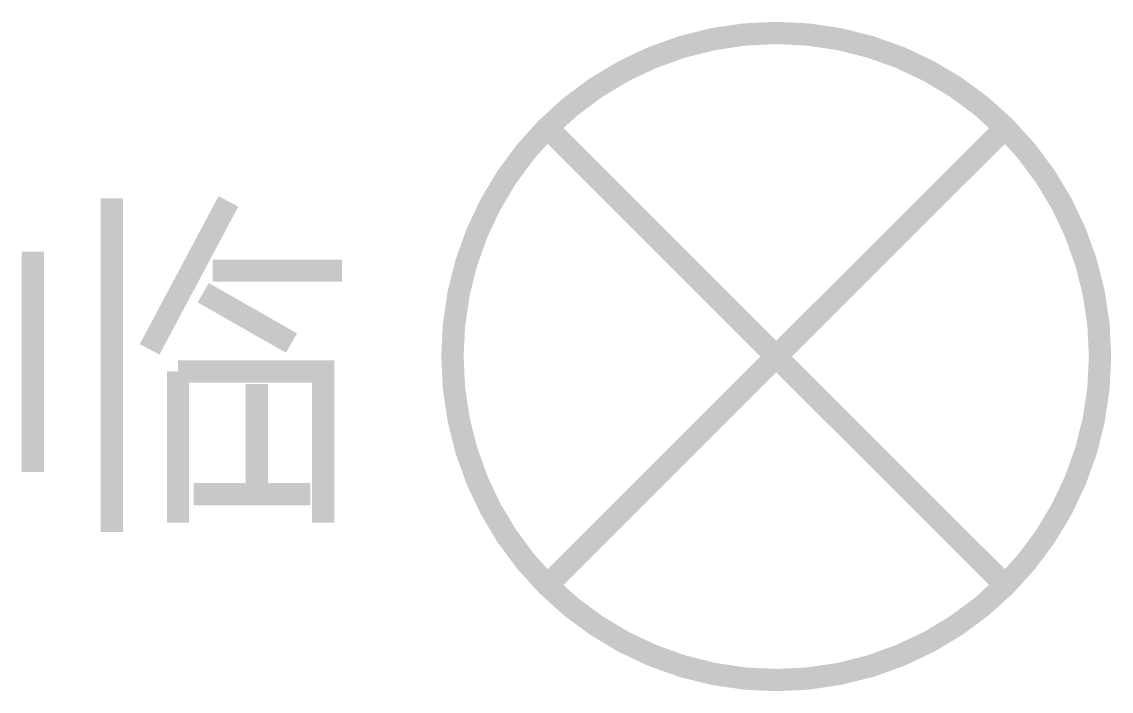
# Model space of a CAD drawing. Extents: x -0.13 to 4.75, y -0.01 to 2.99.
import ezdxf

# ---------------------------------------------------------------- set-up
doc = ezdxf.new("R2010")
doc.units = 0
doc.header["$MEASUREMENT"] = 0
doc.layers.get('0').update_dxf_attribs({"linetype": 'CONTINUOUS'})

msp = doc.modelspace()

# ---------------------------------------------------------------- linework, layer by layer
at = {"const_width": 0.1}
msp.add_lwpolyline([(1.8001, 1.485, 1), (4.7001, 1.485, 1)], format="xyb", close=True, dxfattribs=at)
for points in [[(2.2248, 2.5103), (4.2754, 0.4597)], [(4.2754, 2.5103), (2.2248, 0.4597)], [(0.2746, 2.1942), (0.2746, 0.6987)], [(0.797, 2.1801), (0.444, 1.517)], [(-0.0784, 1.9544), (-0.0784, 0.9668)], [(0.7264, 1.8697), (1.3053, 1.8697)], [(0.684, 1.771), (1.0794, 1.5452)], [(0.5711, 1.4183), (0.5711, 0.7411)], [(0.5711, 1.4183), (1.2205, 1.4183), (1.2205, 0.7411)], [(0.924, 1.3618), (0.924, 0.8822)], [(0.6417, 0.868), (1.1641, 0.868)]]:
    msp.add_lwpolyline(points, dxfattribs=at)

doc.saveas('drawing.dxf')
